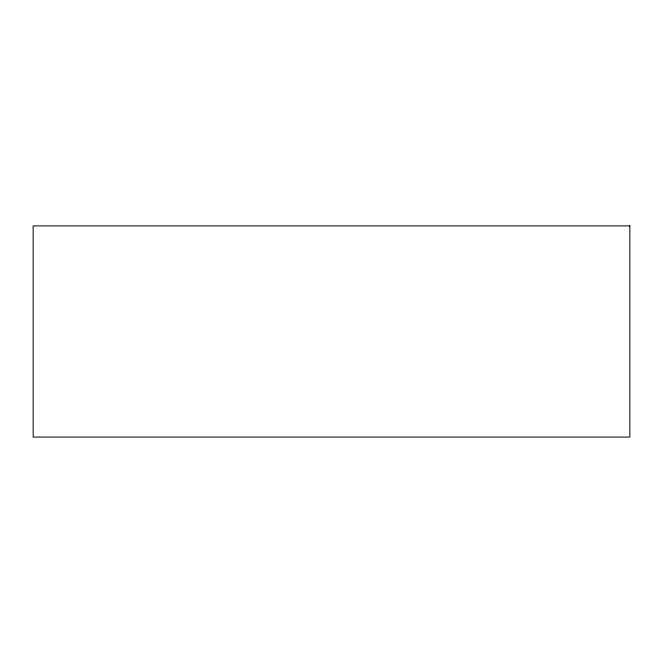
<?xml version="1.0" encoding="UTF-8"?>
<svg xmlns="http://www.w3.org/2000/svg" width="663" height="663" viewBox="0 0 663 663"><rect width="100%" height="100%" fill="white"/><g stroke="black" fill="none" stroke-linecap="round" stroke-linejoin="round"><path stroke-width="0.99" d="M629.85 225.909L33.15 225.909L33.15 437.091L629.85 437.091L629.85 225.909"/></g></svg>
